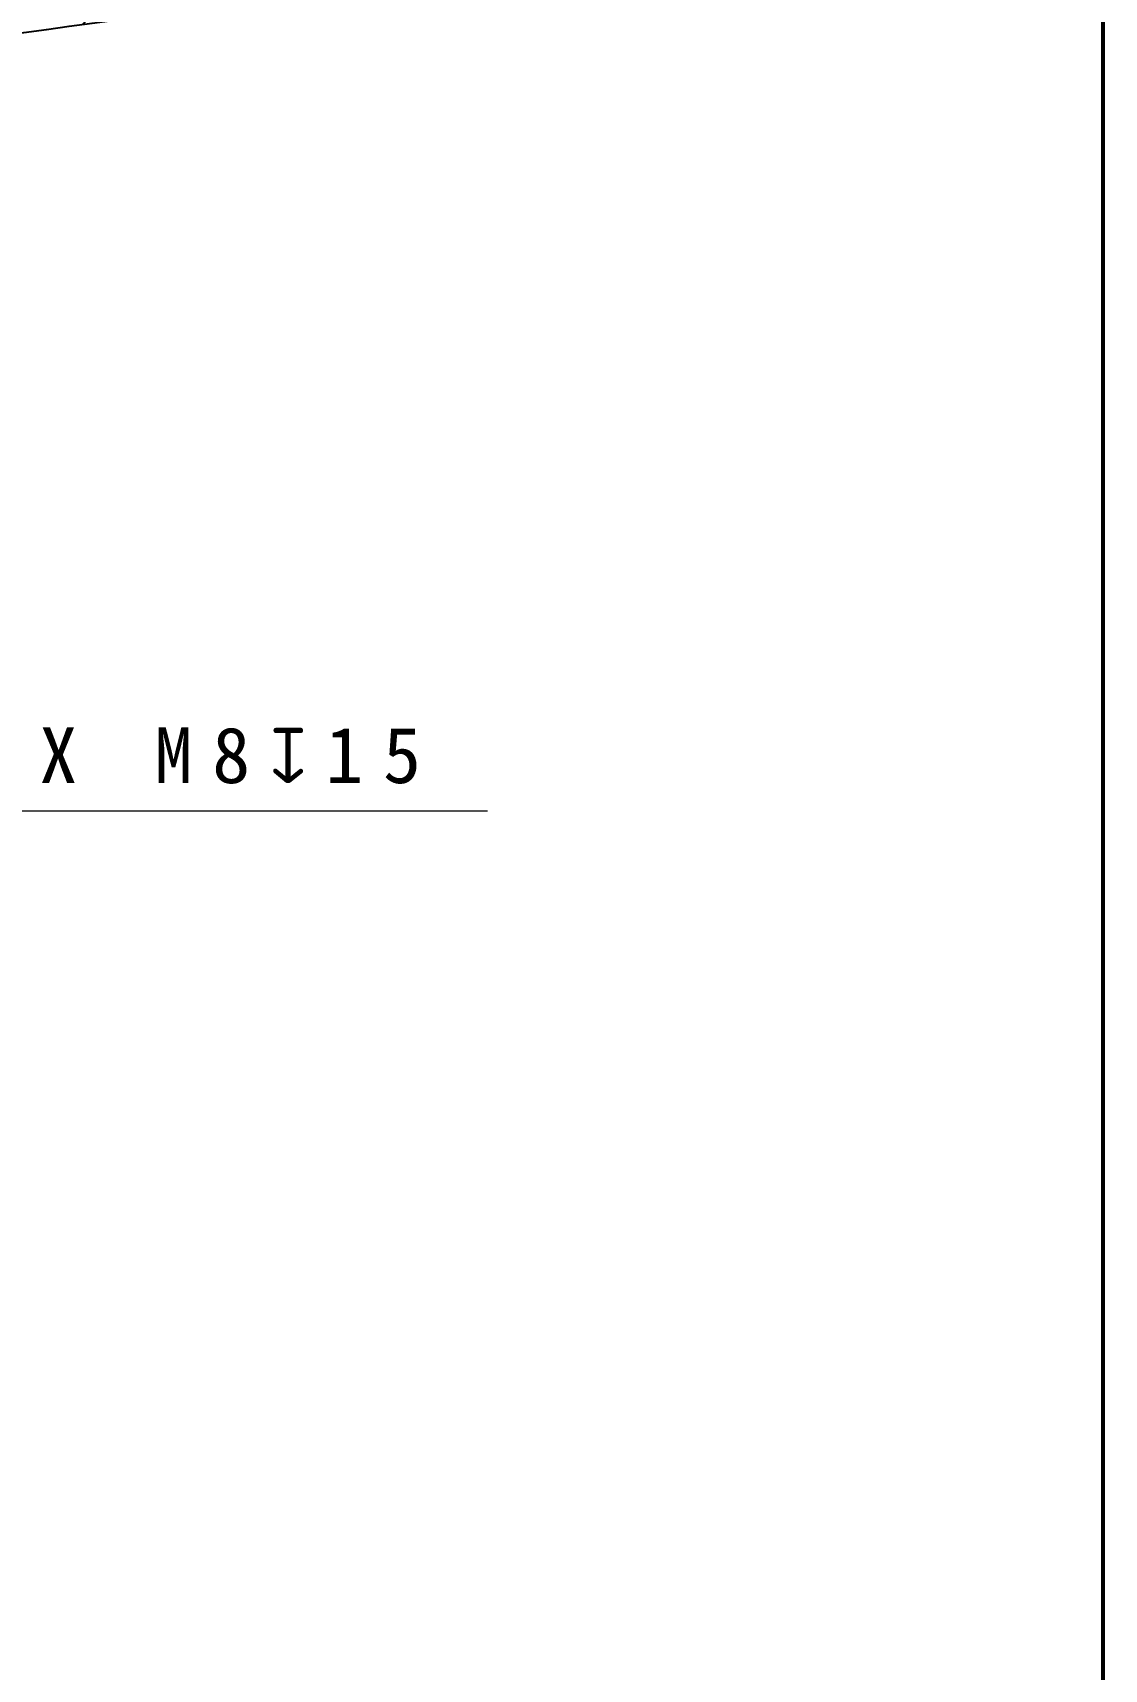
# Model space of a CAD drawing. Header units: millimetres. Extents: x 116 to 5831, y 100 to 4110.
# Drawn here: x 5063 to 5830, y 868 to 2039 of the extents above; entities that cross this region are included whole.
import ezdxf

# ---------------------------------------------------------------- set-up
doc = ezdxf.new("R2010")
doc.units = ezdxf.units.MM
doc.header["$MEASUREMENT"] = 0
doc.layers.get('0').update_dxf_attribs({"lineweight": 18})
doc.layers.add('图层0000', color=7, linetype='Continuous', lineweight=25)
doc.dimstyles.new('线性样式 (GB)', dxfattribs={"dimtxt": 2, "dimasz": 2, "dimexe": 1, "dimexo": 0.5, "dimgap": 0.5, "dimtad": 1, "dimdsep": 46, "dimcen": -2.1272670180000004, "dimclrd": 7, "dimclre": 7, "dimclrt": 7, "dimadec": 0, "dimazin": 0, "dimtfac": 0.7, "dimtmove": 0, "dimatfit": 1, "dimfxl": 1, "dimfrac": 2, "dimtolj": 1, "dimtzin": 0, "dimlwd": 18, "dimlwe": 18, "dimarcsym": 0})

# ---------------------------------------------------------------- blocks, each defined once
blk = doc.blocks.new('DimBlk404')
at = {"layer": '图层0000', "color": 7, "linetype": 'Continuous', "lineweight": 18}
for p in [(4880.886139540953, 1375.2819127177124), (5388.026663714641, 1481.9584480682227)]:
    blk.add_line(p, (4931.2394990563325, 1481.9584480682227), dxfattribs=at)
at = {"layer": '图层0000', "color": 7, "linetype": 'Continuous', "lineweight": -3}
blk.add_solid([(4871.193671619592, 1379.856942458151), (4863.811896101513, 1339.1091299802622), (4890.578607462313, 1370.7068829772734)], dxfattribs=at)
at = {"layer": '图层0000', "color": 5, "linetype": 'Continuous', "lineweight": 18, "insert": (5190.265481898182, 1501.3614336410376), "char_height": 40, "attachment_point": 8, "line_spacing_factor": 1.2}
blk.add_mtext('\\T1.515625;\\W1;\\FSimSun|b0|i0;4X M8{\\Fgdt;x}15', dxfattribs=at)
blk = doc.blocks.new('ViewBlk17')
at = {"layer": '图层0000', "linetype": 'Continuous', "lineweight": -3}
h = blk.add_hatch(dxfattribs=at)
h.set_pattern_fill('ANSI31', color=256, scale=63.49999999999999, style=0, pattern_type=2)
h.set_pattern_definition([(45, (0, 0), (-44.90128060534577, 44.90128060534577), [])])
edge = h.paths.add_edge_path(flags=16)
edge.add_arc((4270.114667305365, 2769.690198150795), 1470.0000000000055, 331.97909730321385, 388.02090269678615)
edge.add_spline(control_points=[(5567.795771086701, 3460.286862556928), (4860.443894958458, 3434.6630732931035), (4133.051421422799, 3900.3422680730328), (3795.884771607079, 2896.7597157298487)], knot_values=[0, 0, 0, 0, 1, 1, 1, 1], degree=3, periodic=0)
edge.add_line((3795.884771607079, 2896.7597157298487), (3896.5911502793833, 2869.7755228919414))
edge.add_arc((4270.114667305364, 2769.6901981507963), 386.69999999999965, 194.99999999999994, 525.0000000000003)
edge.add_line((3896.5911502793833, 2669.6048734096503), (3795.884771607079, 2642.620680571744))
edge.add_spline(control_points=[(3795.884771607079, 2642.620680571744), (4133.051421422799, 1639.03812822856), (4860.443894958458, 2104.7173230084895), (5567.795771086701, 2079.0935337446635)], knot_values=[0, 0, 0, 0, 1, 1, 1, 1], degree=3, periodic=0)
blk = doc.blocks.new('DrawingBorderBlk13')
at = {"layer": '图层0000', "color": 7, "linetype": 'Continuous', "lineweight": 18}
for p, q in [((5827.510859748004, 4100.000000000001), (5827.510859748004, 101.99999999999997)), ((5828.510859748004, 4101.000000000001), (5828.510859748004, 101)), ((5829.510859748005, 4102), (5829.510859748005, 100))]:
    blk.add_line(p, q, dxfattribs=at)

msp = doc.modelspace()

# ---------------------------------------------------------------- linework, layer by layer
at = {"layer": '图层0000', "color": 7}
msp.add_open_spline([(3795.884771607079, 2642.620680571744), (4133.051421422799, 1639.03812822856), (4860.443894958458, 2104.7173230084895), (5567.795771086701, 2079.0935337446635)], degree=3, dxfattribs=at)

# ---------------------------------------------------------------- block references
for name in ['DrawingBorderBlk13', 'ViewBlk17']:
    msp.add_blockref(name, (0, 0))

# ---------------------------------------------------------------- dimensions: what is measured, and where the dimension line sits
at = {"layer": '图层0000', "color": 7, "linetype": 'Continuous', "lineweight": -3}
dim = msp.add_diameter_dim_2p(p1=(4863.811896101513, 1339.1091299802622), p2=(4859.9417342552415, 1330.9099658931075), text='\\T1.25;\\W1;\\FSimSun;4X M8{\\Fgdt;x}15', dimstyle='线性样式 (GB)', override={"dimscale": 1, "dimtxt": 40, "dimasz": 40, "dimexe": 20, "dimexo": 10, "dimgap": 20, "dimtad": 1, "dimtih": 1, "dimtoh": 1, "dimdec": 2, "dimlfac": 0.05, "dimrnd": 0, "dimzin": 8, "dimdsep": 46, "dimlunit": 2, "dimtxsty": 'Standard', "dimsah": 1, "dimtsz": 0, "dimcen": 0, "dimdle": 0, "dimse1": 0, "dimse2": 0, "dimsd1": 0, "dimsd2": 1, "dimclrd": 7, "dimclre": 7, "dimclrt": 5, "dimaunit": 0, "dimadec": 2, "dimazin": 2, "dimtol": 0, "dimlim": 0, "dimtp": 0, "dimtm": 0, "dimtfac": 0.699999988079071, "dimtdec": 2, "dimtix": 0, "dimtofl": 0, "dimtmove": 0, "dimatfit": 3, "dimtfillclr": 0, "dimfrac": 2, "dimtzin": 0, "dimlwd": 18, "dimlwe": 18}, dxfattribs=at)
dim.commit()
dim.dimension.update_dxf_attribs({"geometry": 'DimBlk404', "text_midpoint": (5190.265481898182, 1461.9584480682227), "dimtype": 163})

doc.saveas('drawing.dxf')
